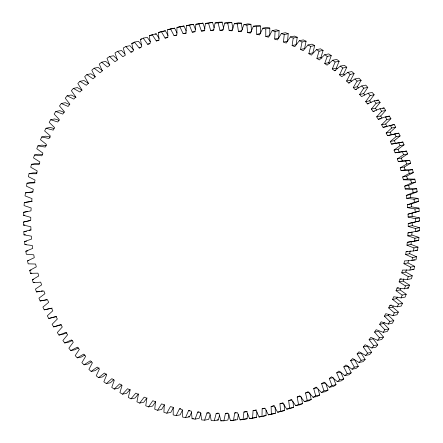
<?xml version="1.0" encoding="UTF-8"?>
<svg xmlns="http://www.w3.org/2000/svg" width="443" height="443" viewBox="0 0 443 443"><rect width="100%" height="100%" fill="white"/><g stroke="black" fill="none" stroke-linecap="round" stroke-linejoin="round"><path stroke-width="0.66" d="M279.096 30.678L275.07 31.486L274.688 39.034L278.713 38.225L279.096 30.678L276.199 29.814L272.174 30.622L268.547 37.206L265.767 36.453L265.783 28.889L262.849 28.169L259.543 34.925L256.73 34.31L256.381 26.752L253.418 26.181L250.445 33.098L247.609 32.627L246.889 25.09L243.905 24.67L241.269 31.724L238.417 31.392L237.337 23.905L234.33 23.629L232.043 30.811L229.175 30.622L227.741 23.191L224.723 23.069L222.79 30.357L219.916 30.312L218.122 22.958L215.104 22.986L213.526 30.368L210.652 30.462L208.503 23.202L205.497 23.379L204.273 30.833L201.415 31.071L198.918 23.928L195.922 24.254L195.058 31.763L192.218 32.145L189.377 25.135L186.403 25.605L185.905 33.153L183.086 33.674L179.913 26.807L176.967 27.433L176.835 34.991L174.044 35.656L170.544 28.956L167.631 29.725L167.864 37.284L165.106 38.087L161.291 31.564L158.417 32.477L159.015 40.02L156.301 40.961L152.176 34.637L149.352 35.689L150.315 43.198L147.652 44.267L143.227 38.153L140.459 39.349L141.782 46.803L139.174 48.005L134.462 42.118L131.754 43.453L133.437 50.829L130.89 52.163L125.895 46.515L123.259 47.982L125.297 55.27L122.816 56.726L117.561 51.333L114.997 52.927L117.384 60.11L114.981 61.688L109.471 56.566L106.99 58.288L109.714 65.343L107.394 67.037L101.646 62.192L99.249 64.036L102.316 70.946L100.079 72.763L94.104 68.205L91.801 70.166L95.195 76.921L93.047 78.843L86.861 74.59L84.657 76.661L88.373 83.24L86.324 85.272L79.939 81.324L77.841 83.511L81.872 89.896L79.923 92.022L73.355 88.401L71.367 90.688L75.698 96.867L73.854 99.094L67.126 95.804L65.248 98.185L69.872 104.144L68.139 106.458L61.261 103.501L59.5 105.977L64.407 111.702L62.784 114.1L55.774 111.492L54.135 114.05L59.312 119.527L57.812 122.002L50.685 119.743L49.173 122.384L54.605 127.595L53.226 130.142L46 128.243L44.621 130.956L50.297 135.89L49.046 138.509L41.736 136.97L40.49 139.744L46.393 144.396L45.269 147.07L37.899 145.897L36.786 148.737L42.91 153.09L41.913 155.814L34.499 155.011L33.53 157.902L39.848 161.944L38.99 164.718L31.547 164.287L30.717 167.221L37.223 170.948L36.498 173.761L29.044 173.7L28.358 176.674L35.036 180.068L34.449 182.92L27.006 183.23L26.458 186.237L33.291 189.294L32.843 192.173L25.428 192.849L25.029 195.884L31.996 198.597L31.686 201.493L24.315 202.54L24.066 205.591L31.154 207.961L30.988 210.868L23.673 212.28L23.573 215.337L30.766 217.352L30.739 220.265L23.507 222.043L23.551 225.105L30.833 226.755L30.944 229.668L23.806 231.805L24 234.862L31.353 236.147L31.603 239.054L24.581 241.54L24.924 244.586L32.322 245.505L32.716 248.396L25.827 251.231L26.314 254.254L33.746 254.808L34.283 257.676L27.538 260.855L28.169 263.851L35.617 264.028L36.287 266.869L29.709 270.38L30.484 273.342L37.932 273.148L38.74 275.956L32.339 279.788L33.258 282.712L40.684 282.147L41.625 284.91L35.423 289.058L36.481 291.931L43.868 291.001L44.942 293.709L38.945 298.167L40.141 300.985L47.473 299.684L48.675 302.342L42.905 307.088L44.234 309.845L52.219 308.129M262.849 28.169L266.874 27.361L269.809 28.081L269.793 35.645L265.767 36.453M415.401 228.472L415.301 231.528L419.327 230.72L419.427 227.663L415.401 228.472L408.208 226.456L408.236 223.543L419.493 220.957L419.449 217.895L412.167 216.245L408.141 217.053L408.031 214.141L419.194 211.195L419 208.138L411.647 206.853L407.621 207.662L407.372 204.755L414.388 202.268L418.419 201.46L418.076 198.414L410.678 197.495L406.652 198.303L406.253 195.413L413.147 192.578L417.173 191.769L416.686 188.746L409.254 188.192L405.223 189L404.692 186.132L411.436 182.953L415.462 182.145L414.831 179.149L407.383 178.972L403.351 179.78L402.681 176.94L409.266 173.429L413.291 172.62L412.516 169.658L405.068 169.852L401.037 170.655L400.234 167.853L406.635 164.021L410.661 163.212L409.742 160.288L402.316 160.853L398.29 161.662L397.349 158.899L403.551 154.751L407.577 153.942L406.519 151.069L395.106 152.807L394.032 150.099L400.029 145.642L404.055 144.833L402.859 142.015L391.501 144.125L390.3 141.467L396.07 136.721L400.095 135.912L398.766 133.155L387.481 135.624L386.152 133.033L391.684 127.999L395.71 127.191L394.248 124.505L383.057 127.335L381.606 124.81L386.883 119.505L390.909 118.696L389.325 116.088L385.294 116.897L378.239 119.272L376.666 116.825L381.678 111.259L385.709 110.451L383.998 107.92L379.967 108.729L373.034 111.459L371.345 109.089L376.085 103.28L380.116 102.471L378.283 100.029L374.257 100.838L367.463 103.906L365.663 101.624L370.115 95.588L374.141 94.78L372.198 92.426L368.172 93.235L361.538 96.64L359.627 94.453L363.781 88.196L367.806 87.387L365.752 85.139L361.726 85.948L355.264 89.68L353.254 87.587L357.102 81.13L361.128 80.321L358.963 78.178L354.937 78.981L348.669 83.035L346.559 81.041L350.086 74.402L354.112 73.593L351.853 71.556L347.821 72.364L341.763 76.722L339.56 74.839L342.76 68.028L346.786 67.22L343.585 74.031L339.56 74.839M419.427 227.663L412.234 225.648L412.261 222.735L419.493 220.957M275.181 407.089L275.369 413.275L272.456 414.044L268.43 414.853L264.931 408.153L262.14 408.817L262.007 416.376L259.061 417.001L255.888 410.135L253.064 410.655L252.571 418.203L249.592 418.674L246.757 411.663L243.91 412.045L243.052 419.554L240.056 419.881L237.559 412.738L234.701 412.976L233.478 420.429L230.465 420.601L228.317 413.347L225.448 413.441L223.865 420.822L220.852 420.85L219.058 413.496L216.184 413.452L214.246 420.739L211.233 420.617L209.794 413.186L206.931 412.998L204.638 420.18L201.637 419.903L200.557 412.416L197.705 412.084L195.07 419.139L192.079 418.718L191.365 411.182L188.53 410.711L185.556 417.627L182.594 417.057L182.245 409.498L179.432 408.883L176.126 415.639L173.191 414.919L173.207 407.355L170.428 406.602L166.801 413.186L163.904 412.322L164.287 404.775L161.545 403.883L157.603 410.273L154.751 409.266L155.493 401.746L152.802 400.721L148.549 406.907L145.747 405.76L146.86 398.285L144.219 397.127L139.672 403.091L136.926 401.807L138.399 394.403L135.813 393.113L130.984 398.844L128.304 397.426L130.131 390.1L127.612 388.688L122.512 394.17L119.903 392.62L122.08 385.399L119.632 383.86L114.272 389.076L111.741 387.398L114.266 380.299L111.896 378.638L106.287 383.583L103.839 381.783L106.702 374.817L104.415 373.045L98.573 377.702L96.214 375.78L99.415 368.969L97.211 367.081L91.147 371.444L88.888 369.407L92.41 362.767L90.306 360.774L84.037 364.822L81.872 362.679L85.715 356.222L83.705 354.129L77.248 357.861L75.194 355.613L79.347 349.355L77.436 347.168L70.802 350.574L68.859 348.22L73.311 342.184L71.511 339.903L64.717 342.971L62.884 340.529L67.624 334.72L65.941 332.35L59.002 335.08L57.291 332.549L62.308 326.984L60.735 324.536L53.675 326.912L52.091 324.304L57.368 318.999L55.918 316.474L48.752 318.495L47.29 315.809L52.822 310.776L51.493 308.184L44.234 309.845M263.087 416.193L266.033 415.567L266.132 410.068M418.934 237.409L414.908 238.218L407.82 235.848L407.986 232.94L412.012 232.132L411.846 235.039L418.934 237.409L418.685 240.46L407.283 242.315L406.973 245.212L413.945 247.925L417.97 247.116L417.572 250.151L413.546 250.959L406.131 251.635L405.683 254.515L412.516 257.571L416.542 256.763L415.994 259.77L411.968 260.578L404.525 260.888L403.938 263.74L410.617 267.135L414.642 266.326L413.956 269.3L409.925 270.108L402.477 270.047L401.751 272.86L408.258 276.587L412.283 275.779L411.453 278.713L407.427 279.522L399.985 279.09L399.121 281.864L405.445 285.907L409.47 285.098L408.501 287.989L404.47 288.797L397.055 287.994L396.064 290.719L402.183 295.071L406.214 294.263L405.101 297.103L401.07 297.906L393.705 296.738L392.581 299.413L398.484 304.059L402.51 303.256L401.264 306.03L397.238 306.838L389.929 305.299L388.677 307.918L394.353 312.852L398.379 312.044L392.703 307.11L388.677 307.918M252.571 418.203L256.597 417.395L256.957 411.907M414.659 241.263L414.908 238.218M283.481 42.063L284.223 34.543L288.249 33.734L287.507 41.254L283.481 42.063L286.172 43.087L290.42 36.902L294.451 36.093L297.253 37.24L296.14 44.715L292.114 45.524L293.222 38.048L297.253 37.24M406.973 245.212L411.004 244.403L411.314 241.507M243.052 419.554L247.078 418.746L247.703 413.286M413.546 250.959L413.945 247.925M405.683 254.515L409.709 253.706L410.157 250.827M238.395 414.199L237.503 419.621L233.478 420.429M411.968 260.578L412.516 257.571M300.575 49.406L302.043 42.002L306.074 41.193L304.601 48.597L300.575 49.406L303.162 50.696L307.99 44.965L312.016 44.156L314.696 45.574L312.869 52.9L308.843 53.708L310.665 46.382L314.696 45.574M403.938 263.74L407.964 262.932L408.435 260.65M229.042 414.648L227.896 420.014L223.865 420.822M409.925 270.108L410.617 267.135M401.751 272.86L405.777 272.052L406.358 269.798M214.246 420.739L218.277 419.931L219.506 415.296M407.427 279.522L408.258 276.587M316.889 58.41L319.071 51.189L323.097 50.38L320.92 57.601L316.889 58.41L319.342 59.949L324.702 54.733L328.728 53.924L331.259 55.602L328.734 62.701L324.708 63.51L327.233 56.411L331.259 55.602M399.121 281.864L403.152 281.056L403.839 278.835M210.126 414.798L208.67 419.371L204.638 420.18M404.47 288.797L405.445 285.907M396.064 290.719L400.09 289.91L400.688 288.277M201.011 413.197L199.095 418.33L195.07 419.139M401.07 297.906L402.183 295.071M332.272 68.992L335.135 62.026L339.161 61.217L336.298 68.183L332.272 68.992L334.559 70.764L335.899 70.492M392.581 299.413L396.607 298.604L397.282 296.998M185.556 417.627L189.582 416.819L191.476 412.416M397.238 306.838L398.484 304.059M392.703 307.11L393.207 306.063M182.256 410.534L180.151 414.831L176.126 415.639M384.369 316.213L388.395 315.405L393.827 320.616L389.801 321.424L384.369 316.213L385.748 313.666L392.969 315.566L394.353 312.852M398.379 312.044L397 314.757L392.969 315.566M346.559 81.041L350.59 80.233L354.112 73.593M388.395 315.405L388.948 314.386M173.468 407.593L170.826 412.378L166.801 413.186M379.662 324.282L383.688 323.473L388.865 328.95L384.834 329.758L379.662 324.282L381.163 321.806L388.289 324.066L389.801 321.424M393.827 320.616L392.315 323.257L388.289 324.066M353.254 87.587L357.285 86.778L361.128 80.321M383.688 323.473L384.286 322.482M288.249 33.734L285.397 32.727L281.371 33.535L277.429 39.925L274.688 39.034M164.497 404.819L161.629 409.465L157.603 410.273M374.568 332.106L378.593 331.298L383.5 337.023L379.474 337.832L374.568 332.106L376.185 329.708L383.201 332.316L384.834 329.758M388.865 328.95L387.226 331.508L383.201 332.316M359.627 94.453L363.653 93.645L367.806 87.387M155.67 401.596L152.58 406.098L148.549 406.907M369.102 339.665L373.128 338.856L377.752 344.815L373.726 345.623L369.102 339.665L370.835 337.35L377.713 340.307L379.474 337.832M383.5 337.023L381.739 339.499L377.713 340.307M365.663 101.624L369.689 100.816L374.141 94.78M306.074 41.193L303.328 39.909L299.302 40.717L294.756 46.681L292.114 45.524M147.004 397.947L143.698 402.283L139.672 403.091M363.277 346.941L367.302 346.133L371.633 352.312L367.607 353.121L363.277 346.941L365.121 344.715L371.849 348.004L373.726 345.623M377.752 344.815L375.874 347.196L371.849 348.004M371.345 109.089L375.376 108.28L380.116 102.471M138.526 393.866L135.01 398.035L130.984 398.844M357.102 353.913L361.128 353.104L365.159 359.489L361.134 360.297L357.102 353.913L359.051 351.786L365.619 355.408L367.607 353.121M371.633 352.312L369.645 354.599L365.619 355.408M376.666 116.825L380.692 116.016L385.709 110.451M323.097 50.38L320.488 48.83L316.463 49.638L311.363 55.12L308.843 53.708M130.248 389.375L126.537 393.362L122.512 394.17M350.596 360.569L354.627 359.76L358.343 366.339L354.317 367.147L350.596 360.569L352.65 358.537L359.029 362.479L361.134 360.297M365.159 359.489L363.061 361.676L359.029 362.479M381.606 124.81L385.631 124.001L390.909 118.696M121.709 384.95L118.298 388.267L114.272 389.076M343.779 366.887L347.805 366.079L351.199 372.834L347.174 373.643L343.779 366.887L345.922 364.966L352.113 369.218L354.317 367.147M358.343 366.339L356.139 368.41L352.113 369.218M386.152 133.033L390.178 132.224L395.71 127.191M339.161 61.217L336.713 59.417L332.687 60.226L327.078 65.171L324.708 63.51M113.879 379.629L110.313 382.774L106.287 383.583M268.43 414.853L271.343 414.083L271.11 406.524L273.868 405.722L277.683 412.245L280.557 411.331L279.954 403.789L282.667 402.848L286.798 409.171L289.622 408.119L288.659 400.61L291.322 399.542L295.747 405.655L298.516 404.459L297.192 397.006L299.8 395.804L304.513 401.69L307.22 400.356L305.537 392.98L308.084 391.645L313.074 397.293L315.715 395.826L313.677 388.539L316.152 387.082L321.413 392.476L323.977 390.881L321.59 383.699L323.994 382.115L329.503 387.243L331.984 385.521L329.254 378.466L331.58 376.766L337.328 381.617L339.726 379.773L336.658 372.856L338.895 371.046L344.87 375.603L347.174 373.643M351.199 372.834L348.896 374.795L344.87 375.603M390.3 141.467L394.325 140.658L400.095 135.912M334.559 70.764L340.401 66.107L344.427 65.298L346.786 67.22M106.314 373.931L102.599 376.893L98.573 377.702M336.658 372.856L340.684 372.054L343.751 378.964L341.354 380.808L337.328 381.617M394.032 150.099L398.058 149.291L404.055 144.833M99.033 367.862L95.179 370.636L91.147 371.444M333.529 378.3L336.01 384.712L333.529 386.434L329.503 387.243M397.349 158.899L401.375 158.09L407.577 153.942M91.479 361.809L88.063 364.019L84.037 364.822M325.616 382.89L328.003 390.073L325.439 391.667L321.413 392.476M400.234 167.853L404.26 167.044L410.661 163.212M84.796 355.015L81.274 357.052L77.248 357.861M318.074 389.054L319.741 395.018L317.105 396.485L313.074 397.293M402.681 176.94L406.713 176.131L413.291 172.62M78.45 347.905L74.828 349.765L70.802 350.574M309.718 392.841L311.246 399.547L308.538 400.882L304.513 401.69M404.692 186.132L408.717 185.324L415.462 182.145M376.428 100.866L378.283 100.029M72.447 340.49L68.743 342.162L64.717 342.971M301.34 396.873L302.541 403.651L299.773 404.847L295.747 405.655M406.253 195.413L410.284 194.604L417.173 191.769M382.735 108.419L383.998 107.92M66.815 332.782L63.033 334.271L59.002 335.08M155.072 34.249L156.202 33.829L159.203 38.425M292.862 401.17L293.648 407.311L290.824 408.363L286.798 409.171M407.372 204.755L411.397 203.946L418.419 201.46M386.113 117.168L389.325 116.088M61.555 324.808L53.675 326.912M162.443 31.669L165.317 30.755L168.091 35.501M284.09 404.348L284.583 410.523L277.683 412.245M29.133 230.609L31.076 230.028M408.031 214.141L419.194 211.195M389.037 125.973L394.248 124.505M56.687 316.584L48.752 318.495M177.111 33.02L174.57 28.147L167.631 29.725M27.532 221.234L30.163 220.586M387.481 135.624L398.766 133.155M186.248 30.993L183.939 25.999L176.967 27.433M179.913 26.807L183.939 25.999M186.403 25.605L193.408 24.326L195.468 29.426M170.544 28.956L174.57 28.147M189.377 25.135L193.408 24.326M195.922 24.254L202.944 23.119L204.987 28.967M198.918 23.928L202.944 23.119M161.291 31.564L165.317 30.755M158.417 32.477L161.102 31.94M205.497 23.379L212.535 22.399L214.096 27.676M208.503 23.202L212.535 22.399M152.176 34.637L156.202 33.829M149.352 35.689L152.038 35.152M215.104 22.986L219.135 22.178L222.148 22.15L223.615 28.164M218.122 22.958L222.148 22.15M143.227 38.153L147.253 37.345L150.47 41.792M140.459 39.349L141.799 39.078M224.723 23.069L228.754 22.261L231.767 22.383L232.94 28.463M227.741 23.191L231.767 22.383M134.462 42.118L138.487 41.31L141.489 45.059M131.754 43.453L133.764 43.049M183.086 33.674L186.442 32.998M174.044 35.656L176.724 35.113M234.33 23.629L238.362 22.82L241.363 23.097L242.343 29.902M192.218 32.145L194.903 31.608M165.106 38.087L167.792 37.544M201.415 31.071L204.771 30.401M237.337 23.905L241.363 23.097M125.895 46.515L129.926 45.707L133.553 49.815M156.301 40.961L158.987 40.418M210.652 30.462L214.008 29.786M243.905 24.67L247.93 23.861L250.921 24.282L251.569 31.132M147.652 44.267L149.668 43.863M219.916 30.312L223.272 29.637M246.889 25.09L250.921 24.282M117.561 51.333L121.587 50.524L124.932 53.957M139.174 48.005L140.514 47.739M229.175 30.622L232.531 29.947M253.418 26.181L257.444 25.373L260.406 25.943L260.728 32.815M256.381 26.752L260.406 25.943M130.89 52.163L132.23 51.892M109.471 56.566L113.497 55.757L117.506 59.484M238.417 31.392L241.773 30.722M265.783 28.889L269.809 28.081M247.609 32.627L251.635 31.818M101.646 62.192L105.672 61.383L109.853 64.911M256.73 34.31L260.755 33.502M94.104 68.205L98.13 67.397L102.477 70.708M86.861 74.59L90.887 73.782L95.389 76.877M79.939 81.324L83.971 80.521L88.611 83.384M73.355 88.401L77.381 87.592L82.16 90.228M67.126 95.804L71.151 94.996L76.046 97.388M61.261 103.501L65.287 102.693L69.662 104.576M55.774 111.492L59.799 110.684L64.263 112.345M50.685 119.743L54.71 118.934L59.246 120.374M46 128.243L50.031 127.434L53.968 128.47M41.736 136.97L45.762 136.162L50.413 137.142M348.669 83.035L350.014 82.763M37.899 145.897L41.93 145.094L46.615 145.836M355.264 89.68L356.609 89.408M34.499 155.011L38.53 154.203L42.572 154.64M31.547 164.287L35.573 163.478L39.632 163.716M367.463 103.906L368.809 103.64M29.044 173.7L33.075 172.892L37.14 172.925M373.034 111.459L374.379 111.187M27.006 183.23L31.032 182.422L35.091 182.25M378.239 119.272L380.919 118.735M25.428 192.849L32.826 191.736M383.057 127.335L386.412 126.659M24.315 202.54L32.361 201.161M23.673 212.28L27.699 211.472M23.573 215.337L24.913 215.071M391.501 144.125L402.859 142.015M23.507 222.043L26.862 221.367M23.551 225.105L24.891 224.834M395.106 152.807L406.519 151.069M23.806 231.805L26.491 231.268M24 234.862L25.345 234.591M398.29 161.662L405.716 161.097L409.742 160.288M24.581 241.54L26.597 241.136M24.924 244.586L26.264 244.314M401.037 170.655L408.485 170.466L412.516 169.658M25.827 251.231L27.843 250.827M403.351 179.78L410.805 179.958L414.831 179.149M27.538 260.855L28.878 260.584M405.223 189L412.66 189.554L416.686 188.746M29.709 270.38L31.054 270.108M30.484 273.342L31.83 273.071M406.652 198.303L414.05 199.223L418.076 198.414M32.339 279.788L33.685 279.516M33.258 282.712L34.598 282.44M407.621 207.662L414.975 208.946L419 208.138M36.481 291.931L39.837 291.256M408.141 217.053L415.423 218.704L419.449 217.895M408.236 223.543L412.261 222.735M408.208 226.456L412.234 225.648M40.141 300.985L44.167 300.177M407.82 235.848L411.846 235.039M407.283 242.315L410.639 241.64M406.131 251.635L407.471 251.369M399.985 279.09L401.325 278.819M397.055 287.994L398.401 287.723M389.929 305.299L391.274 305.033M329.254 378.466L333.286 377.657M179.432 408.883L180.772 408.612M339.726 379.773L343.751 378.964M321.59 383.699L324.946 383.023M188.53 410.711L189.87 410.44M313.677 388.539L317.033 387.863M197.705 412.084L199.045 411.813M331.984 385.521L336.01 384.712M305.537 392.98L308.893 392.304M206.931 412.998L208.941 412.594M323.977 390.881L328.003 390.073M297.192 397.006L300.548 396.33M216.184 413.452L218.2 413.048M192.079 418.718L193.425 418.447M288.659 400.61L292.015 399.94M225.448 413.441L227.464 413.037M315.715 395.826L319.741 395.018M279.954 403.789L283.31 403.113M234.701 412.976L236.041 412.704M271.11 406.524L274.466 405.849M243.91 412.045L247.266 411.37M253.064 410.655L256.425 409.985M262.14 408.817L264.825 408.274M307.22 400.356L311.246 399.547M298.516 404.459L302.541 403.651M220.852 420.85L222.192 420.579M289.622 408.119L293.648 407.311M230.465 420.601L232.481 420.202M280.557 411.331L284.583 410.523M240.056 419.881L242.742 419.338M271.343 414.083L275.369 413.275M249.592 418.674L252.947 418.004M259.061 417.001L266.033 415.567M407.986 232.94L419.327 230.72M44.832 300.055L46.836 299.701M253.623 417.865L256.597 417.395M411.984 241.407L413.325 241.219M414.665 241.031L418.685 240.46M41.177 291.04L42.522 290.868M244.082 419.072L247.078 418.746M415.551 250.334L417.572 250.151M234.497 419.798L235.698 419.726M413.291 259.886L414.642 259.831M411.924 269.283L413.956 269.3M217.07 419.881L218.277 419.931M407.15 287.839L408.501 287.989M188.397 416.592L189.582 416.819M272.174 30.622L275.07 31.486M281.371 33.535L284.223 34.543M411.004 244.403L417.97 247.116M290.42 36.902L293.222 38.048M409.709 253.706L416.542 256.763M299.302 40.717L302.043 42.002M407.964 262.932L414.642 266.326M307.99 44.965L310.665 46.382M405.777 272.052L412.283 275.779M316.463 49.638L319.071 51.189M320.92 57.601L321.9 58.216M403.152 281.056L409.47 285.098M324.702 54.733L327.233 56.411M328.734 62.701L329.681 63.366M400.09 289.91L406.214 294.263M332.687 60.226L335.135 62.026M336.298 68.183L337.212 68.892M396.607 298.604L402.51 303.256M340.401 66.107L342.76 68.028M343.585 74.031L344.909 75.16M347.821 72.364L350.086 74.402M350.59 80.233L351.853 81.429M354.937 78.981L357.102 81.13M357.285 86.778L358.487 88.035M361.726 85.948L363.781 88.196M363.653 93.645L364.799 94.957M368.172 93.235L370.115 95.588M369.689 100.816L371.129 102.643M374.257 100.838L376.085 103.28M375.376 108.28L376.722 110.174M379.967 108.729L381.678 111.259M380.692 116.016L381.949 117.971M385.294 116.897L386.883 119.505M385.631 124.001L387.082 126.526M390.222 125.314L391.684 127.999M390.178 132.224L391.507 134.816M394.741 133.963L396.07 136.721M394.325 140.658L395.527 143.316M398.833 142.823L400.029 145.642M398.058 149.291L399.132 151.999M402.493 151.877L403.551 154.751M401.375 158.09L402.316 160.853M405.716 161.097L406.635 164.021M404.26 167.044L405.068 169.852M408.485 170.466L409.266 173.429M406.713 176.131L407.383 178.972M410.805 179.958L411.436 182.953M408.717 185.324L409.254 188.192M412.66 189.554L413.147 192.578M410.284 194.604L410.678 197.495M414.05 199.223L414.388 202.268M411.397 203.946L411.647 206.853M414.975 208.946L415.163 212.003M412.056 213.332L412.167 216.245M415.423 218.704L415.468 221.766"/></g></svg>
